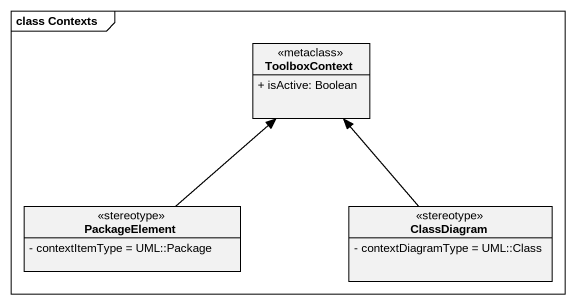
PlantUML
@startuml
mainframe class Contexts
hide circle
hide empty members
skinparam classAttributeIconSize 0
class ToolboxContext <<metaclass>> {
  + isActive: Boolean
}
class PackageElement <<stereotype>> {
  - contextItemType = UML::Package
}
class ClassDiagram <<stereotype>> {
  - contextDiagramType = UML::Class
}
PackageElement -up-> ToolboxContext
ClassDiagram -up-> ToolboxContext
@enduml
